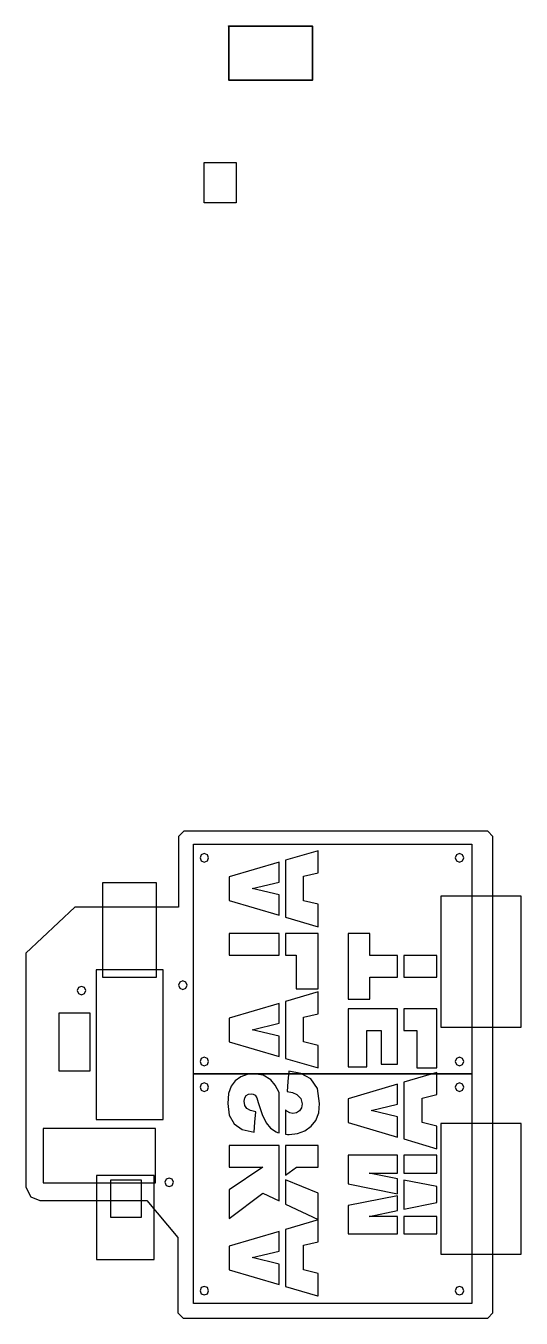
# Model space of a CAD drawing. Extents: x -58 to 104, y -60 to 363.
import ezdxf

# ---------------------------------------------------------------- set-up
doc = ezdxf.new("R2010")
doc.units = 0
for name, color, linetype in [('circuit', 7, 'CONTINUOUS'), ('circuitholes', 7, 'CONTINUOUS'), ('holes', 7, 'CONTINUOUS'), ('insert', 7, 'CONTINUOUS'), ('Layer_1', 7, 'CONTINUOUS'), ('outline', 7, 'CONTINUOUS'), ('rj45', 7, 'CONTINUOUS'), ('sensors', 7, 'CONTINUOUS'), ('un178', 7, 'CONTINUOUS'), ('vent', 7, 'CONTINUOUS')]:
    doc.layers.add(name, color=color, linetype=linetype)

msp = doc.modelspace()

# ---------------------------------------------------------------- linework, layer by layer
at = {"layer": 'circuit', "color": 7}
for points in [[(-35.331245, 53.914258), (-35.331245, 4.963017), (-13.468947, 4.963017), (-13.468947, 53.914258)], [(-52.59531, 1.983172), (-52.59531, -15.792975), (-15.9213, -15.792975), (-15.9213, 1.983172)]]:
    msp.add_lwpolyline(points, close=True, dxfattribs=at)
at = {"layer": 'circuitholes', "color": 7}
for points in [[(-40.099732, 48.469522), (-41.089015, 48.059434), (-41.498714, 47.069989), (-41.088822, 46.080898), (-40.099732, 45.671003), (-39.110283, 46.080703), (-38.700193, 47.069989), (-39.110088, 48.05963)], [(-6.987757, 50.262456), (-7.977043, 49.852366), (-8.386742, 48.86292), (-7.976847, 47.87383), (-6.987757, 47.463938), (-5.998308, 47.873637), (-5.58822, 48.86292), (-5.998115, 49.852561)], [(-11.4526, -14.22972), (-12.441888, -14.639822), (-12.851584, -15.629271), (-12.441688, -16.618358), (-11.4526, -17.02825), (-10.463154, -16.618539), (-10.053063, -15.629271), (-10.462958, -14.639642)]]:
    msp.add_lwpolyline(points, close=True, dxfattribs=at)
at = {"layer": 'holes', "color": 7}
for points in [[(0.012676, 91.93433), (-0.976607, 91.524239), (-1.386306, 90.534794), (-0.976414, 89.545703), (0.012676, 89.135811), (1.002125, 89.545511), (1.412215, 90.534794), (1.00232, 91.524435)], [(83.41155, 91.93433), (82.422264, 91.524239), (82.012565, 90.534794), (82.42246, 89.545703), (83.41155, 89.135811), (84.400998, 89.545511), (84.811086, 90.534794), (84.401191, 91.524435)], [(0.012676, 25.292418), (-0.97661, 24.882322), (-1.386306, 23.892879), (-0.97642, 22.903774), (0.012676, 22.493873), (1.002131, 22.903575), (1.412215, 23.892879), (1.00232, 24.882517)], [(83.41155, 25.292418), (82.422261, 24.882322), (82.012565, 23.892879), (82.422451, 22.903774), (83.41155, 22.493873), (84.401004, 22.903575), (84.811086, 23.892879), (84.401191, 24.882517)], [(0.012676, 16.913916), (-0.976598, 16.503844), (-1.386306, 15.514395), (-0.97642, 14.525308), (0.012676, 14.115386), (1.002131, 14.525097), (1.412215, 15.514395), (1.002311, 16.504055)], [(83.41155, 16.913916), (82.422273, 16.503844), (82.012565, 15.514395), (82.422451, 14.525308), (83.41155, 14.115386), (84.401004, 14.525097), (84.811086, 15.514395), (84.401185, 16.504055)], [(0.012676, -49.672857), (-0.97661, -50.08296), (-1.386306, -51.072408), (-0.97642, -52.061496), (0.012676, -52.471418), (1.002131, -52.061706), (1.412215, -51.072408), (1.00232, -50.082749)], [(83.41155, -49.672857), (82.422261, -50.08296), (82.012565, -51.072408), (82.422451, -52.061496), (83.41155, -52.471418), (84.401004, -52.061706), (84.811086, -51.072408), (84.401191, -50.082749)]]:
    msp.add_lwpolyline(points, close=True, dxfattribs=at)
at = {"layer": 'insert', "color": 7}
for points in [[(-33.22836, 82.369089), (-33.22836, 51.499378), (-15.571832, 51.499378), (-15.571832, 82.369089)], [(77.310146, 77.925743), (77.310146, 35.129385), (103.541382, 35.129385), (103.541382, 77.925743)], [(77.310146, 3.636256), (77.310146, -39.160644), (103.541382, -39.160644), (103.541382, 3.636256)], [(-35.224311, -13.380855), (-35.224311, -40.875471), (-16.410782, -40.875471), (-16.410782, -13.380855)]]:
    msp.add_lwpolyline(points, close=True, dxfattribs=at)
at = {"layer": 'Layer_1', "color": 1}
for points in [[(7.988359, 362.643563), (7.998022, 362.539073), (7.998022, 362.539073), (8.157692, 362.529952), (32.240655, 362.529952), (35.401544, 362.529952), (35.481349, 362.609757), (35.481349, 362.609757), (35.401544, 362.529922), (35.401544, 361.236426), (35.401544, 349.194944), (35.401544, 344.891078), (35.481349, 344.811273), (35.481349, 344.811273), (35.401514, 344.891048), (35.251025, 344.891078), (11.168062, 344.891078), (8.007174, 344.891048), (7.927369, 344.811273), (7.927369, 344.811273), (8.007174, 344.891108), (8.007174, 346.184574), (8.007174, 358.226056), (8.00615, 362.530975), (7.923275, 362.531578), (7.922823, 362.607017), (7.922823, 362.607017), (7.988329, 362.644045)], [(7.988329, 362.644045), (7.988329, 362.644045), (7.988359, 362.643443)]]:
    msp.add_lwpolyline(points, dxfattribs=at)
msp.add_lwpolyline([(33.74584, 362.529952), (12.673248, 362.529952), (8.007174, 362.529952), (8.007174, 361.236426), (8.007174, 349.194944), (8.007174, 344.891078), (9.662877, 344.891078), (30.73547, 344.891078), (35.401544, 344.891078), (35.401544, 346.184574), (35.401544, 358.226056), (35.401544, 362.529952)], close=True, dxfattribs=at)
at = {"layer": 'Layer_1', "color": 7}
msp.add_lwpolyline([(0.330729, 318.032915), (0.330729, 318.032915), (0.330729, 318.032915), (0.330729, 318.032915)], close=True, dxfattribs=at)
at = {"layer": 'outline', "color": 7}
msp.add_lwpolyline([(-6.710124, 99.236609), (-8.41698, 97.52975), (-8.41698, 74.335202), (-42.325398, 74.32873), (-58.297999, 59.310979), (-58.297999, -17.255292), (-56.70756, -20.42738), (-53.768921, -21.550368), (-18.744552, -21.550368), (-8.619241, -33.62948), (-8.619241, -58.355668), (-6.912385, -60.062548), (92.612109, -60.062548), (94.318375, -58.355668), (94.318375, 97.52975), (92.612109, 99.236609)], close=True, dxfattribs=at)
at = {"layer": 'rj45', "color": 7}
for points in [[(0, 317.895111), (10.465741, 317.895111), (10.465741, 304.763152), (0, 304.763152)], [(-30.482201, -14.783899), (-20.670569, -14.783899), (-20.670569, -27.095111), (-30.482201, -27.095111)]]:
    msp.add_lwpolyline(points, close=True, dxfattribs=at)
at = {"layer": 'sensors', "color": 7}
msp.add_lwpolyline([(-47.379226, 39.814701), (-37.398421, 39.814701), (-37.398421, 20.735133), (-47.379226, 20.735133)], close=True, dxfattribs=at)
at = {"layer": 'un178', "color": 7}
for points in [[(-3.572914, 94.936855), (87.39521, 94.936855), (87.39521, 19.85976), (-3.572914, 19.85976)], [(-3.572914, 19.859772), (87.39521, 19.859772), (87.39521, -55.217324), (-3.572914, -55.217324)]]:
    msp.add_lwpolyline(points, close=True, dxfattribs=at)
at = {"layer": 'vent', "color": 7}
for points in [[(24.443091, 89.076829), (8.145859, 84.253144), (8.145859, 76.546054), (24.443091, 71.722366), (24.443091, 78.354588), (15.674358, 80.477872), (24.443091, 82.587371)], [(37.188291, 92.849347), (26.576294, 89.708522), (26.576294, 71.090676), (37.188291, 67.949851), (37.188291, 75.344955), (32.39437, 76.468332), (32.39437, 84.518279), (37.188291, 85.626222)], [(8.145859, 65.703097), (8.145859, 58.635961), (24.443091, 58.635961), (24.443091, 65.703097)], [(26.576294, 65.703097), (26.576294, 58.635961), (30.036823, 58.635961), (30.036823, 47.605594), (37.188291, 47.605594), (37.188291, 65.703097)], [(46.970156, 65.741684), (46.970156, 44.259167), (54.142017, 44.259167), (54.142017, 51.46686), (63.105334, 51.46686), (63.105334, 58.533991), (54.142017, 58.533991), (54.142017, 65.741684)], [(65.238537, 58.533991), (65.238537, 51.46686), (76.012589, 51.46686), (76.012589, 58.533991)], [(37.188291, 46.669633), (26.576294, 43.528806), (26.576294, 24.910956), (37.188291, 21.770138), (37.188291, 29.16523), (32.39437, 30.288616), (32.39437, 38.338566), (37.188291, 39.446509)], [(24.443091, 42.897119), (8.145859, 38.073427), (8.145859, 30.36634), (24.443091, 25.542658), (24.443091, 32.174881), (15.674358, 34.298149), (24.443091, 36.407654)], [(46.970156, 41.061015), (46.970156, 22.12071), (53.171332, 22.12071), (53.171332, 33.977909), (57.786651, 33.977909), (57.786651, 22.978952), (63.105334, 22.978952), (63.105334, 41.061015)], [(65.238537, 41.061015), (65.238537, 33.977909), (69.43549, 33.977909), (69.43549, 21.777838), (76.012589, 21.777838), (76.012589, 41.061015)], [(16.149505, 19.898214), (13.975345, 19.644608), (11.929952, 18.88396), (10.147138, 17.600705), (8.800152, 15.810405), (7.938259, 13.372848), (7.650868, 10.178634), (8.170987, 6.317292), (9.731155, 3.501211), (12.405582, 1.660099), (16.308256, 0.755061), (16.555751, 4.086036), (16.803247, 7.417041), (15.109537, 7.830515), (13.950707, 8.540421), (13.282183, 9.546577), (13.059392, 10.880352), (13.227521, 11.960713), (13.732426, 12.736817), (14.460707, 13.20511), (15.337565, 13.361348), (15.996209, 13.232625), (16.585517, 12.846515), (17.140006, 12.003822), (17.654875, 10.474644), (18.932884, 6.500202), (20.230703, 3.844062), (21.676808, 2.108614), (23.439879, 0.927044), (23.934171, 0.708611), (24.443091, 0.51968), (24.443091, 7.124072), (24.443091, 13.728463), (23.209846, 16.152473), (21.755917, 17.901149), (19.25482, 19.398917)], [(27.580057, 20.755884), (27.312718, 17.394031), (27.045378, 14.032179), (28.877753, 13.700466), (30.214865, 13.142524), (31.537317, 11.816607), (31.978204, 10.022637), (31.755139, 8.684587), (31.086337, 7.697607), (30.105883, 7.077471), (28.986758, 6.870779), (27.916949, 7.066032), (26.966003, 7.651308), (26.769936, 7.852069), (26.576294, 8.103315), (26.576294, 4.083838), (26.576294, 0.064362), (27.150405, 0.021012), (27.738807, 0.006563), (30.423041, 0.310881), (32.889362, 1.223655), (34.964489, 2.68233), (36.475017, 4.624621), (37.381262, 7.093516), (37.68328, 10.131823), (36.970187, 15.069583), (34.830741, 18.213207), (31.591703, 19.972134)], [(76.012589, 20.264224), (65.238537, 17.075423), (65.238537, -1.446513), (76.012589, -4.635278), (76.012589, 2.759817), (71.21812, 3.883197), (71.21812, 11.933138), (76.012589, 13.041075)], [(63.105334, 16.443757), (46.970156, 11.668015), (46.970156, 3.960925), (63.105334, -0.814817), (63.105334, 5.809142), (54.498108, 7.89274), (63.105334, 9.963664)], [(8.145859, -3.597362), (8.145859, -10.66502), (19.121107, -10.66502), (8.145859, -18.075558), (8.145859, -27.467161), (19.101263, -19.136112), (24.443091, -21.70751), (24.443091, -3.597362)], [(26.576294, -3.597362), (26.576294, -13.31252), (30.096355, -10.66502), (37.188291, -10.66502), (37.188291, -3.597362)], [(46.970156, -6.803768), (46.970156, -16.10223), (63.105334, -19.378627), (63.105334, -14.453541), (53.864211, -12.592078), (63.105334, -12.592078), (63.105334, -6.803768)], [(65.238537, -6.803768), (65.238537, -12.592078), (76.012589, -12.592078), (76.012589, -6.803768)], [(26.576294, -14.854251), (26.576294, -22.733865), (37.188291, -27.841982), (37.188291, -19.136112)], [(65.238537, -14.883452), (65.238537, -24.458055), (76.012589, -22.280203), (76.012589, -17.053598)], [(63.105334, -20.000931), (46.970156, -23.263028), (46.970156, -32.530032), (63.105334, -32.530032), (63.105334, -26.757707), (53.864211, -26.757707), (63.105334, -24.889652)], [(37.188291, -27.904237), (26.576294, -31.045077), (26.576294, -49.662923), (37.001979, -52.748643), (37.188291, -52.748643), (37.188291, -45.408667), (32.39437, -44.285257), (32.39437, -36.235316), (37.188291, -35.12738)], [(65.238537, -26.757707), (65.238537, -32.530032), (76.012589, -32.530032), (76.012589, -26.757707)], [(24.443091, -31.676773), (8.145859, -36.50044), (8.145859, -44.20756), (24.443091, -49.031227), (24.443091, -42.398448), (15.674358, -40.275745), (24.443091, -38.166198)]]:
    msp.add_lwpolyline(points, close=True, dxfattribs=at)

doc.saveas('drawing.dxf')
